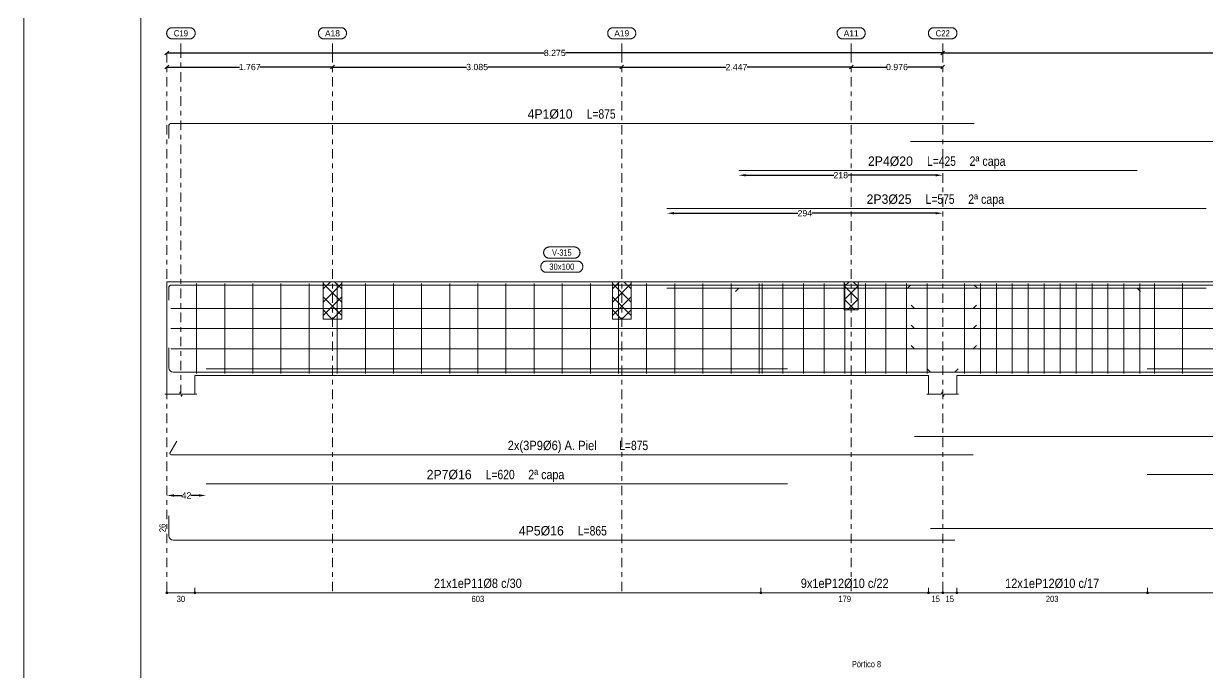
# Model space of a CAD drawing. Header units: millimetres. Extents: x 3 to 479, y -191 to 120.
# Drawn here: x 329.46 to 354.71, y 89.71 to 103.54 of the extents above; entities that cross this region are included whole.
import ezdxf
from ezdxf.enums import TextEntityAlignment as Align

# ---------------------------------------------------------------- set-up
doc = ezdxf.new("R2010")
doc.units = ezdxf.units.MM
doc.linetypes.add('CYPE_RAYAPUNTO', pattern=[0.4125, 0.2025, -0.105, 0, -0.105])
for name, color, linetype, lineweight in [('ALZ_ARM_LONG_ARM_TEXTOS', 3, 'Continuous', 9), ('ALZ_ARM_LONG_TXT_IND_CAPA_ARM_LONG', 3, 'Continuous', 9), ('ALZ_ARM_LONG_TXT_LONG', 3, 'Continuous', 9), ('ALZ_ARM_TRANS_TXT_EST', 3, 'Continuous', 9), ('ALZ_CONT_NUDOS', 122, 'Continuous', 9), ('ALZ_CONT_VIG_HORMIGON', 2, 'Continuous', 9), ('ALZ_COT_COT_ANCLAJES', 3, 'Continuous', 0), ('ALZ_COT_COT_ARM', 3, 'Continuous', 0), ('ALZ_COT_COT_EST', 3, 'Continuous', 0), ('ALZ_COT_COT_LIN_APOYOS', 2, 'CYPE_RAYAPUNTO', 0), ('ALZ_COT_LONGITUD_PROYECTADA', 122, 'Continuous', 0), ('ALZ_COT_TEXTOS_ESTRIBOS', 122, 'Continuous', 0), ('ALZ_REF_COT_LIN_AUX_COTA', 2, 'CYPE_RAYAPUNTO', 9), ('ALZ_REF_REF_NOMBRE', 3, 'Continuous', 9), ('ALZ_REF_REF_REFERENCIA', 3, 'Continuous', 9), ('ALZ_REF_REFERENCIA_PORTICO', 3, 'Continuous', 9), ('ALZ_REF_TEXTO_REF_NOMBRE', 3, 'Continuous', 9), ('ALZ_REF_TEXTO_REF_REFERENCIA', 3, 'Continuous', 9), ('ARM_LONGITUDINAL_Ø10', 103, 'Continuous', 9), ('ARM_LONGITUDINAL_Ø16', 212, 'Continuous', 9), ('ARM_LONGITUDINAL_Ø20', 30, 'Continuous', 9), ('ARM_LONGITUDINAL_Ø25', 20, 'Continuous', 9), ('ARM_LONGITUDINAL_Ø6', 151, 'Continuous', 9), ('ARM_TRANSVERSAL_Ø10', 103, 'Continuous', 9), ('ARM_TRANSVERSAL_Ø8', 32, 'Continuous', 9), ('RECUAD_LIMITES', 2, 'Continuous', 0), ('RECUAD_MARCO', 1, 'Continuous', 20)]:
    doc.layers.add(name, color=color, linetype=linetype, lineweight=lineweight)
doc.styles.add('CYPETXT_0.2_romans', font='arial.ttf', dxfattribs={"height": 0.133333})
doc.styles.add('CYPETXT_romans', font='arial.ttf', dxfattribs={"height": 0.2})
doc.dimstyles.new('cype_arrow', dxfattribs={"dimtxt": 0.18, "dimasz": 0.15, "dimexe": 0.05, "dimexo": 0.05, "dimgap": 0, "dimtad": 0, "dimdec": 4, "dimzin": 0, "dimdsep": 46, "dimtxsty": 'CYPETXT_0.2_romans', "dimcen": 0.09, "dimadec": 0, "dimazin": 0, "dimtfac": 1, "dimtdec": 4, "dimtofl": 0, "dimtmove": 2, "dimatfit": 3, "dimfxl": 1, "dimtolj": 1, "dimtzin": 0, "dimarcsym": 0})
doc.dimstyles.new('cype_oblique', dxfattribs={"dimtxt": 0.18, "dimasz": 0.18, "dimexe": 0.05, "dimexo": 0.05, "dimgap": 0, "dimtad": 0, "dimdec": 4, "dimzin": 0, "dimdsep": 46, "dimtxsty": 'CYPETXT_0.2_romans', "dimblk": 'OBLIQUE', "dimtsz": 0.04, "dimcen": 0.09, "dimadec": 0, "dimazin": 0, "dimtfac": 1, "dimtdec": 4, "dimtofl": 0, "dimtmove": 2, "dimatfit": 3, "dimfxl": 1, "dimtolj": 1, "dimtzin": 0, "dimarcsym": 0})

# ---------------------------------------------------------------- blocks, each defined once
blk = doc.blocks.new('*D1078')
at = {"layer": 'ALZ_COT_LONGITUD_PROYECTADA', "color": 0, "lineweight": -2, "transparency": 16777216}
for p, q in [((332.475, 102.579), (332.555, 102.659)), ((332.515, 102.619), (334.063, 102.619)), ((336.048, 102.619), (334.5, 102.619)), ((336.008, 102.579), (336.088, 102.659))]:
    blk.add_line(p, q, dxfattribs=at)
at = {"layer": 'Defpoints', "color": 0, "transparency": 16777216}
for p in [(332.515, 102.619), (332.515, 102.619), (336.048, 102.619)]:
    blk.add_point(p, dxfattribs=at)
at = {"layer": 'ALZ_COT_LONGITUD_PROYECTADA', "color": 0, "transparency": 16777216, "insert": (334.282, 102.619), "char_height": 0.1333, "attachment_point": 5, "style": 'CYPETXT_0.2_romans'}
blk.add_mtext('\\A1;1.767', dxfattribs=at)
blk = doc.blocks.new('_OBLIQUE')
at = {"color": 0, "linetype": 'ByBlock', "lineweight": -2}
blk.add_line((-0.5, -0.5), (0.5, 0.5), dxfattribs=at)
blk = doc.blocks.new('*D1079')
at = {"layer": 'ALZ_COT_LONGITUD_PROYECTADA', "color": 0, "lineweight": -2, "transparency": 16777216}
for p, q in [((336.008, 102.579), (336.088, 102.659)), ((336.048, 102.619), (338.908, 102.619)), ((342.218, 102.619), (339.359, 102.619)), ((342.178, 102.579), (342.258, 102.659))]:
    blk.add_line(p, q, dxfattribs=at)
at = {"layer": 'Defpoints', "color": 0, "transparency": 16777216}
for p in [(336.048, 102.619), (336.048, 102.619), (342.218, 102.619)]:
    blk.add_point(p, dxfattribs=at)
at = {"layer": 'ALZ_COT_LONGITUD_PROYECTADA', "color": 0, "transparency": 16777216, "insert": (339.133, 102.619), "char_height": 0.1333, "attachment_point": 5, "style": 'CYPETXT_0.2_romans'}
blk.add_mtext('\\A1;3.085', dxfattribs=at)
blk = doc.blocks.new('*D1080')
at = {"layer": 'ALZ_COT_LONGITUD_PROYECTADA', "color": 0, "lineweight": -2, "transparency": 16777216}
for p, q in [((342.178, 102.579), (342.258, 102.659)), ((342.218, 102.619), (344.439, 102.619)), ((347.113, 102.619), (344.891, 102.619)), ((347.073, 102.579), (347.153, 102.659))]:
    blk.add_line(p, q, dxfattribs=at)
at = {"layer": 'Defpoints', "color": 0, "transparency": 16777216}
for p in [(342.218, 102.619), (342.218, 102.619), (347.113, 102.619)]:
    blk.add_point(p, dxfattribs=at)
at = {"layer": 'ALZ_COT_LONGITUD_PROYECTADA', "color": 0, "transparency": 16777216, "insert": (344.665, 102.619), "char_height": 0.1333, "attachment_point": 5, "style": 'CYPETXT_0.2_romans'}
blk.add_mtext('\\A1;2.447', dxfattribs=at)
blk = doc.blocks.new('*D1081')
at = {"layer": 'ALZ_COT_LONGITUD_PROYECTADA', "color": 0, "lineweight": -2, "transparency": 16777216}
for p, q in [((347.073, 102.579), (347.153, 102.659)), ((347.113, 102.619), (347.864, 102.619)), ((349.065, 102.619), (348.314, 102.619)), ((349.025, 102.579), (349.105, 102.659))]:
    blk.add_line(p, q, dxfattribs=at)
at = {"layer": 'Defpoints', "color": 0, "transparency": 16777216}
for p in [(347.113, 102.619), (347.113, 102.619), (349.065, 102.619)]:
    blk.add_point(p, dxfattribs=at)
at = {"layer": 'ALZ_COT_LONGITUD_PROYECTADA', "color": 0, "transparency": 16777216, "insert": (348.089, 102.619), "char_height": 0.1333, "attachment_point": 5, "style": 'CYPETXT_0.2_romans'}
blk.add_mtext('\\A1;0.976', dxfattribs=at)
blk = doc.blocks.new('*D1082')
at = {"layer": 'ALZ_COT_LONGITUD_PROYECTADA', "color": 0, "lineweight": -2, "transparency": 16777216}
for p, q in [((332.475, 102.879), (332.555, 102.959)), ((332.515, 102.919), (340.564, 102.919)), ((349.065, 102.919), (341.016, 102.919)), ((349.025, 102.879), (349.105, 102.959))]:
    blk.add_line(p, q, dxfattribs=at)
at = {"layer": 'Defpoints', "color": 0, "transparency": 16777216}
for p in [(332.515, 102.919), (332.515, 102.919), (349.065, 102.919)]:
    blk.add_point(p, dxfattribs=at)
at = {"layer": 'ALZ_COT_LONGITUD_PROYECTADA', "color": 0, "transparency": 16777216, "insert": (340.79, 102.919), "char_height": 0.1333, "attachment_point": 5, "style": 'CYPETXT_0.2_romans'}
blk.add_mtext('\\A1;8.275', dxfattribs=at)
blk = doc.blocks.new('*D1083')
at = {"layer": 'ALZ_COT_LONGITUD_PROYECTADA', "color": 0, "lineweight": -2, "transparency": 16777216}
for p, q in [((349.025, 102.879), (349.105, 102.959)), ((349.065, 102.919), (357.814, 102.919)), ((367.015, 102.919), (358.266, 102.919)), ((366.975, 102.879), (367.055, 102.959))]:
    blk.add_line(p, q, dxfattribs=at)
at = {"layer": 'Defpoints', "color": 0, "transparency": 16777216}
for p in [(349.065, 102.919), (349.065, 102.919), (367.015, 102.919)]:
    blk.add_point(p, dxfattribs=at)
at = {"layer": 'ALZ_COT_LONGITUD_PROYECTADA', "color": 0, "transparency": 16777216, "insert": (358.04, 102.919), "char_height": 0.1333, "attachment_point": 5, "style": 'CYPETXT_0.2_romans'}
blk.add_mtext('\\A1;8.975', dxfattribs=at)
blk = doc.blocks.new('*D1085')
at = {"layer": 'ALZ_COT_COT_ARM', "color": 0, "lineweight": -2, "transparency": 16777216}
for p, q in [((343.333, 99.503), (345.976, 99.503)), ((348.915, 99.503), (346.272, 99.503))]:
    blk.add_line(p, q, dxfattribs=at)
at = {"layer": 'ALZ_COT_COT_ARM', "color": 0, "transparency": 16777216}
for points in [[(343.333, 99.528), (343.333, 99.478), (343.183, 99.503)], [(348.915, 99.528), (348.915, 99.478), (349.065, 99.503)]]:
    blk.add_solid(points, dxfattribs=at)
at = {"layer": 'Defpoints', "color": 0, "transparency": 16777216}
for p in [(343.183, 99.503), (349.065, 99.503), (349.065, 99.503)]:
    blk.add_point(p, dxfattribs=at)
at = {"layer": 'ALZ_COT_COT_ARM', "color": 0, "transparency": 16777216, "insert": (346.124, 99.503), "char_height": 0.1333, "attachment_point": 5, "style": 'CYPETXT_0.2_romans'}
blk.add_mtext('\\A1;294', dxfattribs=at)
blk = doc.blocks.new('*D1086')
at = {"layer": 'ALZ_COT_COT_ARM', "color": 0, "lineweight": -2, "transparency": 16777216}
for p, q in [((344.863, 100.313), (346.74, 100.313)), ((348.915, 100.313), (347.038, 100.313))]:
    blk.add_line(p, q, dxfattribs=at)
at = {"layer": 'ALZ_COT_COT_ARM', "color": 0, "transparency": 16777216}
for points in [[(344.863, 100.338), (344.863, 100.288), (344.713, 100.313)], [(348.915, 100.338), (348.915, 100.288), (349.065, 100.313)]]:
    blk.add_solid(points, dxfattribs=at)
at = {"layer": 'Defpoints', "color": 0, "transparency": 16777216}
for p in [(344.713, 100.313), (349.065, 100.313), (349.065, 100.313)]:
    blk.add_point(p, dxfattribs=at)
at = {"layer": 'ALZ_COT_COT_ARM', "color": 0, "transparency": 16777216, "insert": (346.889, 100.313), "char_height": 0.1333, "attachment_point": 5, "style": 'CYPETXT_0.2_romans'}
blk.add_mtext('\\A1;218', dxfattribs=at)
blk = doc.blocks.new('*D1087')
at = {"layer": 'ALZ_COT_COT_ARM', "color": 0, "lineweight": -2, "transparency": 16777216}
for p, q in [((332.665, 93.485), (332.835, 93.485)), ((333.2, 93.485), (333.03, 93.485))]:
    blk.add_line(p, q, dxfattribs=at)
at = {"layer": 'ALZ_COT_COT_ARM', "color": 0, "transparency": 16777216}
for points in [[(332.665, 93.51), (332.665, 93.46), (332.515, 93.485)], [(333.2, 93.51), (333.2, 93.46), (333.35, 93.485)]]:
    blk.add_solid(points, dxfattribs=at)
at = {"layer": 'Defpoints', "color": 0, "transparency": 16777216}
for p in [(332.515, 93.485), (333.35, 93.485), (333.35, 93.485)]:
    blk.add_point(p, dxfattribs=at)
at = {"layer": 'ALZ_COT_COT_ARM', "color": 0, "transparency": 16777216, "insert": (332.933, 93.485), "char_height": 0.1333, "attachment_point": 5, "style": 'CYPETXT_0.2_romans'}
blk.add_mtext('\\A1;42', dxfattribs=at)

msp = doc.modelspace()

# ---------------------------------------------------------------- linework, layer by layer
at = {"layer": 'ALZ_CONT_NUDOS', "lineweight": 0}
for p, q in [((335.84811, 97.88792), (336.00303, 98.04284)), ((335.84811, 97.60508), (336.24811, 98.00508)), ((336.24811, 97.60508), (335.84811, 98.00508)), ((336.24811, 97.88792), (336.09319, 98.04284)), ((342.01811, 97.88792), (342.17303, 98.04284)), ((342.01811, 97.60508), (342.41811, 98.00508)), ((342.41811, 97.60508), (342.01811, 98.00508)), ((342.41811, 97.88792), (342.26319, 98.04284)), ((346.96255, 97.93792), (347.06747, 98.04284)), ((347.26255, 97.93792), (347.15763, 98.04284)), ((335.84811, 97.32224), (336.24811, 97.72224)), ((336.24811, 97.32224), (335.84811, 97.72224)), ((342.01811, 97.32224), (342.41811, 97.72224)), ((342.41811, 97.32224), (342.01811, 97.72224)), ((346.96255, 97.65508), (347.26255, 97.95508)), ((347.26255, 97.65508), (346.96255, 97.95508)), ((347.19194, 97.44284), (346.96255, 97.67224)), ((347.03315, 97.44284), (347.26255, 97.67224)), ((336.04466, 97.24284), (335.84811, 97.43939)), ((336.05156, 97.24284), (336.24811, 97.43939)), ((342.21466, 97.24284), (342.01811, 97.43939)), ((342.22156, 97.24284), (342.41811, 97.43939))]:
    msp.add_line(p, q, dxfattribs=at)
at = {"layer": 'ALZ_CONT_NUDOS'}
for p, q in [((332.51491, 96.04284), (332.51491, 95.64284)), ((333.11491, 96.04284), (333.11491, 95.64284)), ((348.76505, 96.04284), (348.76505, 95.64284)), ((349.36505, 96.04284), (349.36505, 95.64284))]:
    msp.add_line(p, q, dxfattribs=at)
for points in [[(333.11491, 98.04284), (332.51491, 98.04284), (332.51491, 96.04284)], [(348.76505, 98.04284), (349.36505, 98.04284)], [(332.47491, 95.64284), (332.78491, 95.64284), (332.79991, 95.69284), (332.82991, 95.59284), (332.84491, 95.64284), (333.15491, 95.64284)], [(348.72505, 95.64284), (349.03505, 95.64284), (349.05005, 95.69284), (349.08005, 95.59284), (349.09505, 95.64284), (349.40505, 95.64284)]]:
    msp.add_lwpolyline(points, dxfattribs=at)
at = {"layer": 'ALZ_CONT_NUDOS', "lineweight": 0}
for points in [[(335.84811, 98.04284), (335.84811, 97.24284), (336.24811, 97.24284), (336.24811, 98.04284), (335.84811, 98.04284)], [(342.01811, 98.04284), (342.01811, 97.24284), (342.41811, 97.24284), (342.41811, 98.04284), (342.01811, 98.04284)], [(346.96255, 98.04284), (346.96255, 97.44284), (347.26255, 97.44284), (347.26255, 98.04284), (346.96255, 98.04284)]]:
    msp.add_lwpolyline(points, close=True, dxfattribs=at)
at = {"layer": 'ALZ_CONT_VIG_HORMIGON'}
for p, q in [((333.11491, 98.04284), (336.04811, 98.04284)), ((336.04811, 98.04284), (342.21811, 98.04284)), ((342.21811, 98.04284), (347.11255, 98.04284)), ((347.11255, 98.04284), (348.76505, 98.04284)), ((349.36505, 98.04284), (366.06505, 98.04284)), ((333.11491, 96.04284), (336.04811, 96.04284)), ((336.04811, 96.04284), (342.21811, 96.04284)), ((342.21811, 96.04284), (347.11255, 96.04284)), ((347.11255, 96.04284), (348.76505, 96.04284)), ((349.36505, 96.04284), (366.06505, 96.04284))]:
    msp.add_line(p, q, dxfattribs=at)
at = {"layer": 'ALZ_COT_COT_EST'}
for p, q in [((332.51491, 91.41216), (332.51491, 91.51216)), ((333.11491, 91.41216), (333.11491, 91.51216)), ((345.18343, 91.41216), (345.18343, 91.51216)), ((348.76505, 91.41216), (348.76505, 91.51216)), ((349.06505, 91.41216), (349.06505, 91.51216)), ((349.36505, 91.41216), (349.36505, 91.51216)), ((353.43343, 91.41216), (353.43343, 91.51216))]:
    msp.add_line(p, q, dxfattribs=at)
for points in [[(332.51491, 91.41216), (333.11491, 91.41216), (333.11491, 91.51216)], [(333.11491, 91.41216), (345.18343, 91.41216), (345.18343, 91.51216)], [(345.18343, 91.41216), (348.76505, 91.41216), (348.76505, 91.51216)], [(348.76505, 91.41216), (349.06505, 91.41216), (349.06505, 91.51216)], [(349.06505, 91.41216), (349.36505, 91.41216), (349.36505, 91.51216)], [(349.36505, 91.41216), (353.43343, 91.41216), (353.43343, 91.51216)], [(353.43343, 91.41216), (362.72505, 91.41216), (362.72505, 91.51216)]]:
    msp.add_lwpolyline(points, dxfattribs=at)
for centre in [(332.51491, 91.41216), (333.11491, 91.41216), (333.11491, 91.41216), (345.18343, 91.41216), (345.18343, 91.41216), (348.76505, 91.41216), (348.76505, 91.41216), (349.06505, 91.41216), (349.06505, 91.41216), (349.36505, 91.41216), (349.36505, 91.41216), (353.43343, 91.41216), (353.43343, 91.41216)]:
    msp.add_circle(centre, 0.02, dxfattribs=at)
at = {"layer": 'ALZ_COT_COT_LIN_APOYOS'}
for p, q in [((332.51491, 102.91888), (332.51491, 91.41216)), ((332.51491, 102.91888), (332.51491, 91.41216)), ((336.04811, 102.91888), (336.04811, 91.41216)), ((342.21811, 102.91888), (342.21811, 91.41216)), ((347.11255, 102.91888), (347.11255, 91.41216)), ((349.06505, 102.91888), (349.06505, 91.41216)), ((349.06505, 102.91888), (349.06505, 91.41216))]:
    msp.add_line(p, q, dxfattribs=at)
at = {"layer": 'ALZ_REF_COT_LIN_AUX_COTA'}
for p, q in [((332.81491, 102.91888), (332.81491, 103.21888)), ((336.04811, 102.91888), (336.04811, 103.21888)), ((342.21811, 102.91888), (342.21811, 103.21888)), ((347.11255, 102.91888), (347.11255, 103.21888)), ((349.06505, 102.91888), (349.06505, 103.21888)), ((332.81491, 95.64284), (332.81491, 102.91888))]:
    msp.add_line(p, q, dxfattribs=at)
at = {"layer": 'ALZ_REF_REF_NOMBRE'}
for points in [[(341.20798, 98.78284), (341.216, 98.78257), (341.22398, 98.78177), (341.23189, 98.78044), (341.23969, 98.77858), (341.24735, 98.7762), (341.25483, 98.77332), (341.2621, 98.76994), (341.26914, 98.76609), (341.2759, 98.76178), (341.28235, 98.75702), (341.28848, 98.75184), (341.29424, 98.74627), (341.29962, 98.74032), (341.30459, 98.73402), (341.30913, 98.72741), (341.31322, 98.72051), (341.31683, 98.71335), (341.31997, 98.70597), (341.3226, 98.6984), (341.32471, 98.69066), (341.32631, 98.6828), (341.32738, 98.67485), (341.32792, 98.66685), (341.32792, 98.65883), (341.32738, 98.65083), (341.32631, 98.64288), (341.32471, 98.63502), (341.3226, 98.62729), (341.31997, 98.61971), (341.31683, 98.61233), (341.31322, 98.60517), (341.30913, 98.59827), (341.30459, 98.59166), (341.29962, 98.58537), (341.29424, 98.57942), (341.28848, 98.57384), (341.28235, 98.56867), (341.2759, 98.56391), (341.26914, 98.55959), (341.2621, 98.55574), (341.25483, 98.55236), (341.24735, 98.54948), (341.23969, 98.54711), (341.23189, 98.54525), (341.22398, 98.54391), (341.216, 98.54311), (341.20798, 98.54284), (340.67198, 98.54284), (340.66397, 98.54311), (340.65599, 98.54391), (340.64808, 98.54525), (340.64028, 98.54711), (340.63262, 98.54948), (340.62514, 98.55236), (340.61786, 98.55574), (340.61083, 98.55959), (340.60407, 98.56391), (340.59761, 98.56867), (340.59149, 98.57384), (340.58572, 98.57942), (340.58035, 98.58537), (340.57538, 98.59166), (340.57084, 98.59827), (340.56675, 98.60517), (340.56313, 98.61233), (340.56, 98.61971), (340.55737, 98.62729), (340.55525, 98.63502), (340.55366, 98.64288), (340.55259, 98.65083), (340.55205, 98.65883), (340.55205, 98.66685), (340.55259, 98.67485), (340.55366, 98.6828), (340.55525, 98.69066), (340.55737, 98.6984), (340.56, 98.70597), (340.56313, 98.71335), (340.56675, 98.72051), (340.57084, 98.72741), (340.57538, 98.73402), (340.58035, 98.74032), (340.58572, 98.74627), (340.59149, 98.75184), (340.59761, 98.75702), (340.60407, 98.76178), (340.61083, 98.76609), (340.61786, 98.76994), (340.62514, 98.77332), (340.63262, 98.7762), (340.64028, 98.77858), (340.64808, 98.78044), (340.65599, 98.78177), (340.66397, 98.78257), (340.67198, 98.78284), (341.20798, 98.78284)], [(341.26898, 98.48284), (341.277, 98.48257), (341.28498, 98.48177), (341.29289, 98.48044), (341.30069, 98.47858), (341.30835, 98.4762), (341.31583, 98.47332), (341.3231, 98.46994), (341.33014, 98.46609), (341.3369, 98.46178), (341.34335, 98.45702), (341.34948, 98.45184), (341.35524, 98.44627), (341.36062, 98.44032), (341.36559, 98.43402), (341.37013, 98.42741), (341.37422, 98.42051), (341.37783, 98.41335), (341.38097, 98.40597), (341.3836, 98.3984), (341.38571, 98.39066), (341.38731, 98.3828), (341.38838, 98.37485), (341.38892, 98.36685), (341.38892, 98.35883), (341.38838, 98.35083), (341.38731, 98.34288), (341.38571, 98.33502), (341.3836, 98.32729), (341.38097, 98.31971), (341.37783, 98.31233), (341.37422, 98.30517), (341.37013, 98.29827), (341.36559, 98.29166), (341.36062, 98.28537), (341.35524, 98.27942), (341.34948, 98.27384), (341.34335, 98.26867), (341.3369, 98.26391), (341.33014, 98.25959), (341.3231, 98.25574), (341.31583, 98.25236), (341.30835, 98.24948), (341.30069, 98.24711), (341.29289, 98.24525), (341.28498, 98.24391), (341.277, 98.24311), (341.26898, 98.24284), (340.61098, 98.24284), (340.60297, 98.24311), (340.59499, 98.24391), (340.58708, 98.24525), (340.57928, 98.24711), (340.57162, 98.24948), (340.56414, 98.25236), (340.55686, 98.25574), (340.54983, 98.25959), (340.54307, 98.26391), (340.53661, 98.26867), (340.53049, 98.27384), (340.52472, 98.27942), (340.51935, 98.28537), (340.51438, 98.29166), (340.50984, 98.29827), (340.50575, 98.30517), (340.50213, 98.31233), (340.499, 98.31971), (340.49637, 98.32729), (340.49425, 98.33502), (340.49266, 98.34288), (340.49159, 98.35083), (340.49105, 98.35883), (340.49105, 98.36685), (340.49159, 98.37485), (340.49266, 98.3828), (340.49425, 98.39066), (340.49637, 98.3984), (340.499, 98.40597), (340.50213, 98.41335), (340.50575, 98.42051), (340.50984, 98.42741), (340.51438, 98.43402), (340.51935, 98.44032), (340.52472, 98.44627), (340.53049, 98.45184), (340.53661, 98.45702), (340.54307, 98.46178), (340.54983, 98.46609), (340.55686, 98.46994), (340.56414, 98.47332), (340.57162, 98.4762), (340.57928, 98.47858), (340.58708, 98.48044), (340.59499, 98.48177), (340.60297, 98.48257), (340.61098, 98.48284), (341.26898, 98.48284)]]:
    msp.add_lwpolyline(points, close=True, dxfattribs=at)
at = {"layer": 'ALZ_REF_REF_REFERENCIA'}
for points in [[(332.99891, 103.45888), (333.00693, 103.45861), (333.01491, 103.45781), (333.02282, 103.45647), (333.03062, 103.45461), (333.03828, 103.45224), (333.04576, 103.44935), (333.05304, 103.44598), (333.06007, 103.44212), (333.06683, 103.43781), (333.07328, 103.43305), (333.07941, 103.42787), (333.08517, 103.4223), (333.09055, 103.41635), (333.09552, 103.41006), (333.10006, 103.40345), (333.10415, 103.39655), (333.10776, 103.38939), (333.1109, 103.382), (333.11353, 103.37443), (333.11565, 103.36669), (333.11724, 103.35884), (333.11831, 103.35089), (333.11885, 103.34289), (333.11885, 103.33487), (333.11831, 103.32686), (333.11724, 103.31892), (333.11565, 103.31106), (333.11353, 103.30332), (333.1109, 103.29575), (333.10776, 103.28836), (333.10415, 103.28121), (333.10006, 103.27431), (333.09552, 103.26769), (333.09055, 103.2614), (333.08517, 103.25545), (333.07941, 103.24988), (333.07328, 103.2447), (333.06683, 103.23994), (333.06007, 103.23563), (333.05304, 103.23177), (333.04576, 103.2284), (333.03828, 103.22552), (333.03062, 103.22314), (333.02282, 103.22128), (333.01491, 103.21995), (333.00693, 103.21914), (332.99891, 103.21888), (332.63091, 103.21888), (332.6229, 103.21914), (332.61492, 103.21995), (332.60701, 103.22128), (332.59921, 103.22314), (332.59155, 103.22552), (332.58407, 103.2284), (332.57679, 103.23177), (332.56976, 103.23563), (332.563, 103.23994), (332.55654, 103.2447), (332.55042, 103.24988), (332.54466, 103.25545), (332.53928, 103.2614), (332.53431, 103.26769), (332.52977, 103.27431), (332.52568, 103.28121), (332.52206, 103.28836), (332.51893, 103.29575), (332.5163, 103.30332), (332.51418, 103.31106), (332.51259, 103.31892), (332.51152, 103.32686), (332.51098, 103.33487), (332.51098, 103.34289), (332.51152, 103.35089), (332.51259, 103.35884), (332.51418, 103.36669), (332.5163, 103.37443), (332.51893, 103.382), (332.52206, 103.38939), (332.52568, 103.39655), (332.52977, 103.40345), (332.53431, 103.41006), (332.53928, 103.41635), (332.54466, 103.4223), (332.55042, 103.42787), (332.55654, 103.43305), (332.563, 103.43781), (332.56976, 103.44212), (332.57679, 103.44598), (332.58407, 103.44935), (332.59155, 103.45224), (332.59921, 103.45461), (332.60701, 103.45647), (332.61492, 103.45781), (332.6229, 103.45861), (332.63091, 103.45888), (332.99891, 103.45888)], [(336.22711, 103.45888), (336.23512, 103.45861), (336.2431, 103.45781), (336.25101, 103.45647), (336.25881, 103.45461), (336.26647, 103.45224), (336.27396, 103.44935), (336.28123, 103.44598), (336.28826, 103.44212), (336.29502, 103.43781), (336.30148, 103.43305), (336.3076, 103.42787), (336.31337, 103.4223), (336.31875, 103.41635), (336.32372, 103.41006), (336.32826, 103.40345), (336.33234, 103.39655), (336.33596, 103.38939), (336.33909, 103.382), (336.34172, 103.37443), (336.34384, 103.36669), (336.34544, 103.35884), (336.34651, 103.35089), (336.34704, 103.34289), (336.34704, 103.33487), (336.34651, 103.32686), (336.34544, 103.31892), (336.34384, 103.31106), (336.34172, 103.30332), (336.33909, 103.29575), (336.33596, 103.28836), (336.33234, 103.28121), (336.32826, 103.27431), (336.32372, 103.26769), (336.31875, 103.2614), (336.31337, 103.25545), (336.3076, 103.24988), (336.30148, 103.2447), (336.29502, 103.23994), (336.28826, 103.23563), (336.28123, 103.23177), (336.27396, 103.2284), (336.26647, 103.22552), (336.25881, 103.22314), (336.25101, 103.22128), (336.2431, 103.21995), (336.23512, 103.21914), (336.22711, 103.21888), (335.86911, 103.21888), (335.86109, 103.21914), (335.85311, 103.21995), (335.84521, 103.22128), (335.83741, 103.22314), (335.82975, 103.22552), (335.82226, 103.2284), (335.81499, 103.23177), (335.80796, 103.23563), (335.8012, 103.23994), (335.79474, 103.2447), (335.78862, 103.24988), (335.78285, 103.25545), (335.77747, 103.2614), (335.7725, 103.26769), (335.76796, 103.27431), (335.76388, 103.28121), (335.76026, 103.28836), (335.75713, 103.29575), (335.7545, 103.30332), (335.75238, 103.31106), (335.75078, 103.31892), (335.74971, 103.32686), (335.74918, 103.33487), (335.74918, 103.34289), (335.74971, 103.35089), (335.75078, 103.35884), (335.75238, 103.36669), (335.7545, 103.37443), (335.75713, 103.382), (335.76026, 103.38939), (335.76388, 103.39655), (335.76796, 103.40345), (335.7725, 103.41006), (335.77747, 103.41635), (335.78285, 103.4223), (335.78862, 103.42787), (335.79474, 103.43305), (335.8012, 103.43781), (335.80796, 103.44212), (335.81499, 103.44598), (335.82226, 103.44935), (335.82975, 103.45224), (335.83741, 103.45461), (335.84521, 103.45647), (335.85311, 103.45781), (335.86109, 103.45861), (335.86911, 103.45888), (336.22711, 103.45888)], [(342.39711, 103.45888), (342.40512, 103.45861), (342.4131, 103.45781), (342.42101, 103.45647), (342.42881, 103.45461), (342.43647, 103.45224), (342.44395, 103.44935), (342.45123, 103.44598), (342.45826, 103.44212), (342.46502, 103.43781), (342.47148, 103.43305), (342.4776, 103.42787), (342.48337, 103.4223), (342.48875, 103.41635), (342.49372, 103.41006), (342.49825, 103.40345), (342.50234, 103.39655), (342.50596, 103.38939), (342.50909, 103.382), (342.51172, 103.37443), (342.51384, 103.36669), (342.51544, 103.35884), (342.51651, 103.35089), (342.51704, 103.34289), (342.51704, 103.33487), (342.51651, 103.32686), (342.51544, 103.31892), (342.51384, 103.31106), (342.51172, 103.30332), (342.50909, 103.29575), (342.50596, 103.28836), (342.50234, 103.28121), (342.49825, 103.27431), (342.49372, 103.26769), (342.48875, 103.2614), (342.48337, 103.25545), (342.4776, 103.24988), (342.47148, 103.2447), (342.46502, 103.23994), (342.45826, 103.23563), (342.45123, 103.23177), (342.44395, 103.2284), (342.43647, 103.22552), (342.42881, 103.22314), (342.42101, 103.22128), (342.4131, 103.21995), (342.40512, 103.21914), (342.39711, 103.21888), (342.03911, 103.21888), (342.03109, 103.21914), (342.02311, 103.21995), (342.01521, 103.22128), (342.0074, 103.22314), (341.99974, 103.22552), (341.99226, 103.2284), (341.98499, 103.23177), (341.97795, 103.23563), (341.97119, 103.23994), (341.96474, 103.2447), (341.95861, 103.24988), (341.95285, 103.25545), (341.94747, 103.2614), (341.9425, 103.26769), (341.93796, 103.27431), (341.93387, 103.28121), (341.93026, 103.28836), (341.92713, 103.29575), (341.9245, 103.30332), (341.92238, 103.31106), (341.92078, 103.31892), (341.91971, 103.32686), (341.91917, 103.33487), (341.91917, 103.34289), (341.91971, 103.35089), (341.92078, 103.35884), (341.92238, 103.36669), (341.9245, 103.37443), (341.92713, 103.382), (341.93026, 103.38939), (341.93387, 103.39655), (341.93796, 103.40345), (341.9425, 103.41006), (341.94747, 103.41635), (341.95285, 103.4223), (341.95861, 103.42787), (341.96474, 103.43305), (341.97119, 103.43781), (341.97795, 103.44212), (341.98499, 103.44598), (341.99226, 103.44935), (341.99974, 103.45224), (342.0074, 103.45461), (342.01521, 103.45647), (342.02311, 103.45781), (342.03109, 103.45861), (342.03911, 103.45888), (342.39711, 103.45888)], [(347.29155, 103.45888), (347.29956, 103.45861), (347.30754, 103.45781), (347.31545, 103.45647), (347.32325, 103.45461), (347.33091, 103.45224), (347.33839, 103.44935), (347.34567, 103.44598), (347.3527, 103.44212), (347.35946, 103.43781), (347.36592, 103.43305), (347.37204, 103.42787), (347.3778, 103.4223), (347.38318, 103.41635), (347.38815, 103.41006), (347.39269, 103.40345), (347.39678, 103.39655), (347.4004, 103.38939), (347.40353, 103.382), (347.40616, 103.37443), (347.40828, 103.36669), (347.40987, 103.35884), (347.41094, 103.35089), (347.41148, 103.34289), (347.41148, 103.33487), (347.41094, 103.32686), (347.40987, 103.31892), (347.40828, 103.31106), (347.40616, 103.30332), (347.40353, 103.29575), (347.4004, 103.28836), (347.39678, 103.28121), (347.39269, 103.27431), (347.38815, 103.26769), (347.38318, 103.2614), (347.3778, 103.25545), (347.37204, 103.24988), (347.36592, 103.2447), (347.35946, 103.23994), (347.3527, 103.23563), (347.34567, 103.23177), (347.33839, 103.2284), (347.33091, 103.22552), (347.32325, 103.22314), (347.31545, 103.22128), (347.30754, 103.21995), (347.29956, 103.21914), (347.29155, 103.21888), (346.93355, 103.21888), (346.92553, 103.21914), (346.91755, 103.21995), (346.90964, 103.22128), (346.90184, 103.22314), (346.89418, 103.22552), (346.8867, 103.2284), (346.87942, 103.23177), (346.87239, 103.23563), (346.86563, 103.23994), (346.85918, 103.2447), (346.85305, 103.24988), (346.84729, 103.25545), (346.84191, 103.2614), (346.83694, 103.26769), (346.8324, 103.27431), (346.82831, 103.28121), (346.8247, 103.28836), (346.82156, 103.29575), (346.81893, 103.30332), (346.81681, 103.31106), (346.81522, 103.31892), (346.81415, 103.32686), (346.81361, 103.33487), (346.81361, 103.34289), (346.81415, 103.35089), (346.81522, 103.35884), (346.81681, 103.36669), (346.81893, 103.37443), (346.82156, 103.382), (346.8247, 103.38939), (346.82831, 103.39655), (346.8324, 103.40345), (346.83694, 103.41006), (346.84191, 103.41635), (346.84729, 103.4223), (346.85305, 103.42787), (346.85918, 103.43305), (346.86563, 103.43781), (346.87239, 103.44212), (346.87942, 103.44598), (346.8867, 103.44935), (346.89418, 103.45224), (346.90184, 103.45461), (346.90964, 103.45647), (346.91755, 103.45781), (346.92553, 103.45861), (346.93355, 103.45888), (347.29155, 103.45888)], [(349.24905, 103.45888), (349.25707, 103.45861), (349.26505, 103.45781), (349.27296, 103.45647), (349.28076, 103.45461), (349.28842, 103.45224), (349.2959, 103.44935), (349.30317, 103.44598), (349.31021, 103.44212), (349.31697, 103.43781), (349.32342, 103.43305), (349.32955, 103.42787), (349.33531, 103.4223), (349.34069, 103.41635), (349.34566, 103.41006), (349.3502, 103.40345), (349.35429, 103.39655), (349.3579, 103.38939), (349.36103, 103.382), (349.36367, 103.37443), (349.36578, 103.36669), (349.36738, 103.35884), (349.36845, 103.35089), (349.36899, 103.34289), (349.36899, 103.33487), (349.36845, 103.32686), (349.36738, 103.31892), (349.36578, 103.31106), (349.36367, 103.30332), (349.36103, 103.29575), (349.3579, 103.28836), (349.35429, 103.28121), (349.3502, 103.27431), (349.34566, 103.26769), (349.34069, 103.2614), (349.33531, 103.25545), (349.32955, 103.24988), (349.32342, 103.2447), (349.31697, 103.23994), (349.31021, 103.23563), (349.30317, 103.23177), (349.2959, 103.2284), (349.28842, 103.22552), (349.28076, 103.22314), (349.27296, 103.22128), (349.26505, 103.21995), (349.25707, 103.21914), (349.24905, 103.21888), (348.88105, 103.21888), (348.87304, 103.21914), (348.86506, 103.21995), (348.85715, 103.22128), (348.84935, 103.22314), (348.84169, 103.22552), (348.83421, 103.2284), (348.82693, 103.23177), (348.8199, 103.23563), (348.81314, 103.23994), (348.80668, 103.2447), (348.80056, 103.24988), (348.79479, 103.25545), (348.78941, 103.2614), (348.78444, 103.26769), (348.77991, 103.27431), (348.77582, 103.28121), (348.7722, 103.28836), (348.76907, 103.29575), (348.76644, 103.30332), (348.76432, 103.31106), (348.76272, 103.31892), (348.76166, 103.32686), (348.76112, 103.33487), (348.76112, 103.34289), (348.76166, 103.35089), (348.76272, 103.35884), (348.76432, 103.36669), (348.76644, 103.37443), (348.76907, 103.382), (348.7722, 103.38939), (348.77582, 103.39655), (348.77991, 103.40345), (348.78444, 103.41006), (348.78941, 103.41635), (348.79479, 103.4223), (348.80056, 103.42787), (348.80668, 103.43305), (348.81314, 103.43781), (348.8199, 103.44212), (348.82693, 103.44598), (348.83421, 103.44935), (348.84169, 103.45224), (348.84935, 103.45461), (348.85715, 103.45647), (348.86506, 103.45781), (348.87304, 103.45861), (348.88105, 103.45888), (349.24905, 103.45888)]]:
    msp.add_lwpolyline(points, close=True, dxfattribs=at)
at = {"layer": 'ARM_LONGITUDINAL_Ø10'}
for p, q in [((348.37505, 97.97084), (348.30434, 97.90013)), ((349.73491, 97.97084), (349.80693, 97.90146))]:
    msp.add_line(p, q, dxfattribs=at)
for points in [[(332.55491, 101.09888), (332.55491, 101.35888), (332.55948, 101.38184), (332.57249, 101.4013), (332.59195, 101.41431), (332.61491, 101.41888), (349.73491, 101.41888)], [(366.97505, 101.03279), (348.37505, 101.03279)], [(332.55491, 97.65084), (332.55491, 97.91084), (332.55948, 97.9338), (332.57249, 97.95327), (332.59195, 97.96627), (332.61491, 97.97084), (349.73491, 97.97084)], [(366.97505, 97.97084), (348.37505, 97.97084)]]:
    msp.add_lwpolyline(points, dxfattribs=at)
at = {"layer": 'ARM_LONGITUDINAL_Ø16'}
msp.add_line((349.32505, 96.11484), (349.39792, 96.18333), dxfattribs=at)
for points in [[(332.55491, 96.63484), (332.55491, 96.21084), (332.56222, 96.1741), (332.58303, 96.14296), (332.61418, 96.12215), (332.65091, 96.11484), (349.32505, 96.11484)], [(333.35049, 96.18418), (345.75049, 96.18418)], [(333.35049, 93.73142), (345.75049, 93.73142)], [(332.55491, 93.05216), (332.55491, 92.62816), (332.56222, 92.59143), (332.58303, 92.56028), (332.61418, 92.53947), (332.65091, 92.53216), (349.32505, 92.53216)]]:
    msp.add_lwpolyline(points, dxfattribs=at)
at = {"layer": 'ARM_LONGITUDINAL_Ø20'}
for p, q in [((344.71287, 97.90151), (344.64216, 97.8308)), ((353.21287, 97.90151), (353.28358, 97.8308)), ((348.80505, 96.11484), (348.7319, 96.18302))]:
    msp.add_line(p, q, dxfattribs=at)
for points in [[(344.71287, 100.41279), (353.21287, 100.41279)], [(344.71287, 97.90151), (353.21287, 97.90151)], [(366.97505, 96.75484), (366.97505, 96.23484), (366.96592, 96.18892), (366.93991, 96.14999), (366.90097, 96.12398), (366.85505, 96.11484), (348.80505, 96.11484)], [(353.42437, 96.18418), (365.12437, 96.18418)], [(353.42437, 93.92994), (365.12437, 93.92994)], [(366.97505, 93.42405), (366.97505, 92.90405), (366.96592, 92.85813), (366.93991, 92.8192), (366.90097, 92.79319), (366.85505, 92.78405), (348.80505, 92.78405)]]:
    msp.add_lwpolyline(points, dxfattribs=at)
at = {"layer": 'ARM_LONGITUDINAL_Ø25'}
for points in [[(343.18343, 99.60285), (354.68343, 99.60285)], [(343.18343, 97.90151), (354.68343, 97.90151)]]:
    msp.add_lwpolyline(points, dxfattribs=at)
at = {"layer": 'ARM_LONGITUDINAL_Ø6'}
for p, q in [((348.46505, 97.47218), (348.39434, 97.54289)), ((349.71491, 97.47218), (349.78562, 97.54289)), ((348.46505, 97.04284), (348.39434, 97.11355)), ((349.71491, 97.04284), (349.78562, 97.11355)), ((348.46505, 96.61351), (348.39434, 96.68422)), ((349.71491, 96.61351), (349.78562, 96.68422))]:
    msp.add_line(p, q, dxfattribs=at)
for points in [[(332.59648, 97.47218), (349.71491, 97.47218)], [(348.46505, 97.47218), (366.96505, 97.47218)], [(332.59648, 97.04284), (349.71491, 97.04284)], [(348.46505, 97.04284), (366.96505, 97.04284)], [(332.59648, 96.61351), (349.71491, 96.61351)], [(348.46505, 96.61351), (366.96505, 96.61351)], [(348.46505, 94.74285), (366.96505, 94.74285)], [(332.72491, 94.64589), (332.5757, 94.38744), (332.57821, 94.37322), (332.58542, 94.36072), (332.59648, 94.35144), (349.71491, 94.35144)]]:
    msp.add_lwpolyline(points, dxfattribs=at)
at = {"layer": 'ARM_TRANSVERSAL_Ø10'}
for p, q in [((345.21424, 98.00284), (345.21424, 96.08284)), ((345.65424, 98.00284), (345.65424, 96.08284)), ((346.09424, 98.00284), (346.09424, 96.08284)), ((346.53424, 98.00284), (346.53424, 96.08284)), ((346.97424, 98.00284), (346.97424, 96.08284)), ((347.41424, 98.00284), (347.41424, 96.08284)), ((347.85424, 98.00284), (347.85424, 96.08284)), ((348.29424, 98.00284), (348.29424, 96.08284)), ((348.73424, 98.00284), (348.73424, 96.08284)), ((349.52924, 98.00284), (349.52924, 96.08284)), ((349.86924, 98.00284), (349.86924, 96.08284)), ((350.20924, 98.00284), (350.20924, 96.08284)), ((350.54924, 98.00284), (350.54924, 96.08284)), ((350.88924, 98.00284), (350.88924, 96.08284)), ((351.22924, 98.00284), (351.22924, 96.08284)), ((351.56924, 98.00284), (351.56924, 96.08284)), ((351.90924, 98.00284), (351.90924, 96.08284)), ((352.24924, 98.00284), (352.24924, 96.08284)), ((352.58924, 98.00284), (352.58924, 96.08284)), ((352.92924, 98.00284), (352.92924, 96.08284)), ((353.26924, 98.00284), (353.26924, 96.08284))]:
    msp.add_line(p, q, dxfattribs=at)
at = {"layer": 'ARM_TRANSVERSAL_Ø8'}
for p, q in [((333.14917, 98.00284), (333.14917, 96.08284)), ((333.74917, 98.00284), (333.74917, 96.08284)), ((334.34917, 98.00284), (334.34917, 96.08284)), ((334.94917, 98.00284), (334.94917, 96.08284)), ((335.54917, 98.00284), (335.54917, 96.08284)), ((336.14917, 98.00284), (336.14917, 96.08284)), ((336.74917, 98.00284), (336.74917, 96.08284)), ((337.34917, 98.00284), (337.34917, 96.08284)), ((337.94917, 98.00284), (337.94917, 96.08284)), ((338.54917, 98.00284), (338.54917, 96.08284)), ((339.14917, 98.00284), (339.14917, 96.08284)), ((339.74917, 98.00284), (339.74917, 96.08284)), ((340.34917, 98.00284), (340.34917, 96.08284)), ((340.94917, 98.00284), (340.94917, 96.08284)), ((341.54917, 98.00284), (341.54917, 96.08284)), ((342.14917, 98.00284), (342.14917, 96.08284)), ((342.74917, 98.00284), (342.74917, 96.08284)), ((343.34917, 98.00284), (343.34917, 96.08284)), ((343.94917, 98.00284), (343.94917, 96.08284)), ((344.54917, 98.00284), (344.54917, 96.08284)), ((345.14917, 98.00284), (345.14917, 96.08284)), ((353.57924, 98.00284), (353.57924, 96.08284)), ((354.17924, 98.00284), (354.17924, 96.08284))]:
    msp.add_line(p, q, dxfattribs=at)
at = {"layer": 'RECUAD_LIMITES'}
msp.add_lwpolyline([(329.46093, 75.29684), (388.86093, 75.29684), (388.86093, 117.29684), (329.46093, 117.29684), (329.46093, 75.29684)], close=True, dxfattribs=at)
at = {"layer": 'RECUAD_MARCO'}
msp.add_lwpolyline([(331.96093, 76.29684), (387.86093, 76.29684), (387.86093, 116.29684), (331.96093, 116.29684), (331.96093, 76.29684)], close=True, dxfattribs=at)

# ---------------------------------------------------------------- texts
at = {"layer": 'ALZ_ARM_LONG_ARM_TEXTOS', "style": 'CYPETXT_romans'}
for s, width, p in [('4P1%%c10', 0.935124, (340.68991, 101.51888)), ('2P4%%c20', 0.935124, (347.94937, 100.51279)), ('2P3%%c25', 0.935124, (347.91993, 99.70285)), ('2x(3P9%%c6) A. Piel', 0.849696, (340.73491, 94.45144)), ('2P7%%c16', 0.935124, (338.53699, 93.83142)), ('4P5%%c16', 0.935124, (340.50298, 92.63216))]:
    msp.add_text(s, height=0.2, dxfattribs=dict(at, width=width)).set_placement(p, align=Align.CENTER)
at = {"layer": 'ALZ_ARM_LONG_TXT_IND_CAPA_ARM_LONG', "style": 'CYPETXT_romans', "width": 0.816999}
for p in [(350.02137, 100.51279), (349.99193, 99.70285), (340.60899, 93.83142)]:
    msp.add_text('2ª capa', height=0.2, dxfattribs=at).set_placement(p, align=Align.CENTER)
at = {"layer": 'ALZ_ARM_LONG_TXT_LONG', "style": 'CYPETXT_romans', "width": 0.785606}
for s, p in [(' L=875', (341.74841, 101.51888)), (' L=425', (349.00787, 100.51279)), (' L=575', (348.97843, 99.70285)), (' L=875', (342.44291, 94.45144)), (' L=620', (339.59549, 93.83142)), (' L=865', (341.56148, 92.63216))]:
    msp.add_text(s, height=0.2, dxfattribs=at).set_placement(p, align=Align.CENTER)
at = {"layer": 'ALZ_ARM_TRANS_TXT_EST', "style": 'CYPETXT_romans'}
for s, width, p in [('21x1eP11%%c8 c/30', 0.837616, (339.14917, 91.51216)), ('9x1eP12%%c10 c/22', 0.837616, (346.97424, 91.51216)), ('12x1eP12%%c10 c/17', 0.839789, (351.39924, 91.51216))]:
    msp.add_text(s, height=0.2, dxfattribs=dict(at, width=width)).set_placement(p, align=Align.CENTER)
at = {"layer": 'ALZ_COT_COT_ANCLAJES', "style": 'CYPETXT_romans', "width": 0.872274}
msp.add_text('26', height=0.133333, rotation=90, dxfattribs=at).set_placement((332.48825, 92.79216), align=Align.CENTER)
at = {"layer": 'ALZ_COT_TEXTOS_ESTRIBOS', "style": 'CYPETXT_romans', "width": 0.872274}
for s, p in [('30', (332.81491, 91.3455)), ('603', (339.14917, 91.3455)), ('179', (346.97424, 91.3455)), ('15', (348.91505, 91.3455)), ('15', (349.21505, 91.3455)), ('203', (351.39924, 91.3455))]:
    msp.add_text(s, height=0.133333, dxfattribs=at).set_placement(p, align=Align.TOP_CENTER)
at = {"layer": 'ALZ_REF_REFERENCIA_PORTICO', "style": 'CYPETXT_romans', "width": 0.813476}
msp.add_text('Pórtico 8', height=0.133333, dxfattribs=at).set_placement((347.12766, 89.88863), align=Align.MIDDLE_LEFT)
at = {"layer": 'ALZ_REF_TEXTO_REF_NOMBRE', "style": 'CYPETXT_romans'}
for s, width, p in [('V-315', 0.803518, (340.93998, 98.66284)), ('30x100', 0.875466, (340.93998, 98.36284))]:
    msp.add_text(s, height=0.133333, dxfattribs=dict(at, width=width)).set_placement(p, align=Align.MIDDLE_CENTER)
at = {"layer": 'ALZ_REF_TEXTO_REF_REFERENCIA', "style": 'CYPETXT_romans'}
for s, width, p in [('C19', 0.8832, (332.81491, 103.33888)), ('A18', 0.960644, (336.04811, 103.33888)), ('A19', 0.960644, (342.21811, 103.33888)), ('A11', 0.960644, (347.11255, 103.33888)), ('C22', 0.8832, (349.06505, 103.33888))]:
    msp.add_text(s, height=0.133333, dxfattribs=dict(at, width=width)).set_placement(p, align=Align.MIDDLE_CENTER)

# ---------------------------------------------------------------- dimensions: what is measured, and where the dimension line sits
at = {"layer": 'ALZ_COT_COT_ARM'}
for p1, p2, text, picture, middle in [((344.71287, 100.31279), (349.06505, 100.31279), '218', '*D1086', (346.88896, 100.31279)), ((343.18343, 99.50285), (349.06505, 99.50285), '294', '*D1085', (346.12424, 99.50285)), ((332.51491, 93.48542), (333.35049, 93.48542), '42', '*D1087', (332.9327, 93.48542))]:
    dim = msp.add_aligned_dim(p1=p1, p2=p2, distance=0, text=text, dimstyle='cype_arrow', override={"dimexe": 0, "dimexo": 0}, dxfattribs=at)
    dim.commit()
    dim.dimension.update_dxf_attribs({"geometry": picture, "text_midpoint": middle})
at = {"layer": 'ALZ_COT_LONGITUD_PROYECTADA'}
for p1, p2, text, picture, middle in [((349.06505, 102.91888), (332.51491, 102.91888), '8.275', '*D1082', (340.78998, 102.91888)), ((367.01505, 102.91888), (349.06505, 102.91888), '8.975', '*D1083', (358.04005, 102.91888)), ((336.04811, 102.61888), (332.51491, 102.61888), '1.767', '*D1078', (334.28151, 102.61888)), ((342.21811, 102.61888), (336.04811, 102.61888), '3.085', '*D1079', (339.13311, 102.61888)), ((347.11255, 102.61888), (342.21811, 102.61888), '2.447', '*D1080', (344.66533, 102.61888)), ((349.06505, 102.61888), (347.11255, 102.61888), '0.976', '*D1081', (348.0888, 102.61888))]:
    dim = msp.add_aligned_dim(p1=p1, p2=p2, distance=0, text=text, dimstyle='cype_oblique', override={"dimexe": 0, "dimexo": 0}, dxfattribs=at)
    dim.commit()
    dim.dimension.update_dxf_attribs({"geometry": picture, "text_midpoint": middle})

doc.saveas('drawing.dxf')
